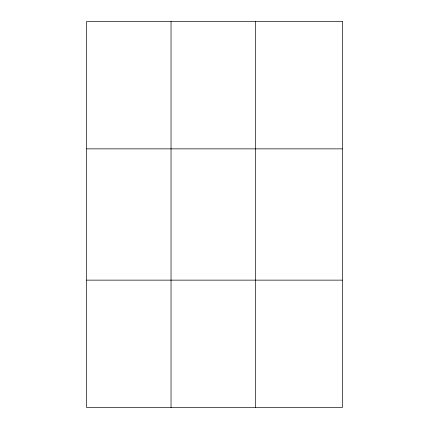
<?xml version="1.0" encoding="UTF-8"?>
<svg xmlns="http://www.w3.org/2000/svg" width="429" height="429" viewBox="0 0 429 429"><rect width="100%" height="100%" fill="white"/><g stroke="black" fill="none" stroke-linecap="round" stroke-linejoin="round"><path stroke-width="0.64" d="M171.037 21.45L171.037 407.55M255.405 21.45L255.405 407.55M86.669 148.863L342.331 148.863M86.669 280.137L342.331 280.137M342.331 21.45L342.331 407.55L86.669 407.55L86.669 21.45L342.331 21.45"/></g></svg>
